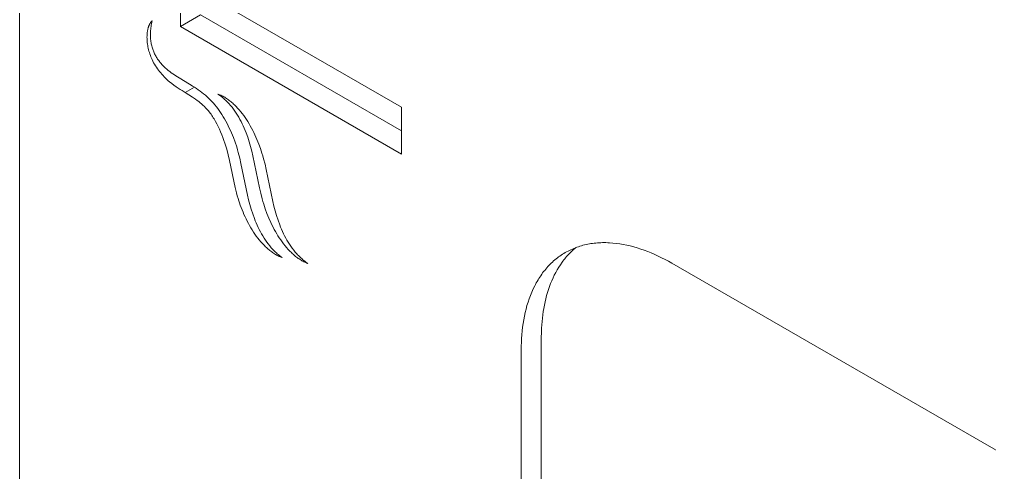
# Model space of a CAD drawing. Header units: inches. Extents: x -6.5 to 91.7, y -2.1 to 67.1.
# Drawn here: x 81.997 to 86.569, y 62.222 to 64.359 of the extents above; entities that cross this region are included whole.
import ezdxf

# ---------------------------------------------------------------- set-up
doc = ezdxf.new("R2010")
doc.units = ezdxf.units.IN
doc.layers.add('ZANO_R', color=7, linetype='Continuous', lineweight=0)

msp = doc.modelspace()

# ---------------------------------------------------------------- linework, layer by layer
at = {"layer": 'ZANO_R'}
for p, q in [((81.99701, 65.99474), (81.99728, 58.34989)), ((83.79789, 63.94481), (82.75598, 64.54636)), ((82.75598, 64.54636), (82.75598, 64.3256)), ((82.85057, 64.38021), (82.75598, 64.3256)), ((82.85057, 64.38021), (83.7979, 63.83326)), ((82.60765, 64.32973), (82.60674, 64.32743)), ((82.60861, 64.33197), (82.60765, 64.32973)), ((82.60962, 64.33416), (82.60861, 64.33197)), ((82.61067, 64.33628), (82.60962, 64.33416)), ((82.61177, 64.33835), (82.61067, 64.33628)), ((82.61292, 64.34036), (82.61177, 64.33835)), ((82.61411, 64.3423), (82.61292, 64.34036)), ((82.61535, 64.34419), (82.61411, 64.3423)), ((82.61663, 64.346), (82.61535, 64.34419)), ((82.61729, 64.34688), (82.61663, 64.346)), ((82.61796, 64.34775), (82.61729, 64.34688)), ((82.61729, 64.32557), (82.61829, 64.33216)), ((82.61864, 64.3486), (82.61796, 64.34775)), ((82.61829, 64.33216), (82.61944, 64.33886)), ((82.61934, 64.34943), (82.61864, 64.3486)), ((82.62004, 64.35025), (82.61934, 64.34943)), ((82.61944, 64.33886), (82.62075, 64.34566)), ((82.62076, 64.35104), (82.62004, 64.35025)), ((82.62075, 64.34566), (82.62223, 64.35258)), ((82.62149, 64.35182), (82.62076, 64.35104)), ((82.62223, 64.35258), (82.62149, 64.35182)), ((82.59863, 64.28724), (82.59834, 64.28122)), ((82.59911, 64.29313), (82.59863, 64.28724)), ((82.59941, 64.29602), (82.59911, 64.29313)), ((82.59977, 64.29888), (82.59941, 64.29602)), ((82.60017, 64.30169), (82.59977, 64.29888)), ((82.60062, 64.30447), (82.60017, 64.30169)), ((82.60111, 64.30721), (82.60062, 64.30447)), ((82.60165, 64.3099), (82.60111, 64.30721)), ((82.60224, 64.31255), (82.60165, 64.3099)), ((82.60287, 64.31515), (82.60224, 64.31255)), ((82.60355, 64.3177), (82.60287, 64.31515)), ((82.60428, 64.32021), (82.60355, 64.3177)), ((82.60506, 64.32267), (82.60428, 64.32021)), ((82.60588, 64.32507), (82.60506, 64.32267)), ((82.60674, 64.32743), (82.60588, 64.32507)), ((82.61451, 64.28826), (82.61461, 64.29422)), ((82.61455, 64.2824), (82.61451, 64.28826)), ((82.61473, 64.27663), (82.61455, 64.2824)), ((82.61461, 64.29422), (82.61485, 64.30028)), ((82.61485, 64.30028), (82.61523, 64.30645)), ((82.61523, 64.30645), (82.61577, 64.31272)), ((82.61577, 64.31272), (82.61645, 64.31909)), ((82.61645, 64.31909), (82.61729, 64.32557)), ((82.75598, 64.3256), (83.7979, 63.72404)), ((82.59834, 64.28122), (82.59824, 64.27508)), ((82.59824, 64.27508), (82.59833, 64.26882)), ((82.59833, 64.26882), (82.59861, 64.26247)), ((82.59861, 64.26247), (82.59907, 64.25604)), ((82.59907, 64.25604), (82.59972, 64.24952)), ((82.59972, 64.24952), (82.60056, 64.24295)), ((82.60056, 64.24295), (82.60158, 64.23632)), ((82.60158, 64.23632), (82.6028, 64.22965)), ((82.61505, 64.27097), (82.61473, 64.27663)), ((82.61549, 64.2654), (82.61505, 64.27097)), ((82.61607, 64.25993), (82.61549, 64.2654)), ((82.61678, 64.25455), (82.61607, 64.25993)), ((82.61761, 64.24926), (82.61678, 64.25455)), ((82.61856, 64.24406), (82.61761, 64.24926)), ((82.61963, 64.23896), (82.61856, 64.24406)), ((82.62082, 64.23394), (82.61963, 64.23896)), ((82.6028, 64.22965), (82.6042, 64.22295)), ((82.6042, 64.22295), (82.60579, 64.21623)), ((82.60579, 64.21623), (82.60757, 64.2095)), ((82.60757, 64.2095), (82.60954, 64.20277)), ((82.60954, 64.20277), (82.6117, 64.19606)), ((82.6117, 64.19606), (82.61405, 64.18938)), ((82.62212, 64.22901), (82.62082, 64.23394)), ((82.62354, 64.22417), (82.62212, 64.22901)), ((82.62506, 64.21942), (82.62354, 64.22417)), ((82.62669, 64.21475), (82.62506, 64.21942)), ((82.62843, 64.21016), (82.62669, 64.21475)), ((82.63026, 64.20565), (82.62843, 64.21016)), ((82.6322, 64.20122), (82.63026, 64.20565)), ((82.63423, 64.19688), (82.6322, 64.20122)), ((82.63636, 64.19261), (82.63423, 64.19688)), ((82.63857, 64.18842), (82.63636, 64.19261)), ((82.61405, 64.18938), (82.61659, 64.18273)), ((82.61659, 64.18273), (82.61932, 64.17613)), ((82.61932, 64.17613), (82.62223, 64.16959)), ((82.62223, 64.16959), (82.62582, 64.16216)), ((82.62582, 64.16216), (82.62965, 64.15483)), ((82.62965, 64.15483), (82.63372, 64.1476)), ((82.63372, 64.1476), (82.63802, 64.14048)), ((82.64088, 64.1843), (82.63857, 64.18842)), ((82.64327, 64.18026), (82.64088, 64.1843)), ((82.64574, 64.17629), (82.64327, 64.18026)), ((82.6483, 64.1724), (82.64574, 64.17629)), ((82.65093, 64.16857), (82.6483, 64.1724)), ((82.65364, 64.16482), (82.65093, 64.16857)), ((82.65643, 64.16113), (82.65364, 64.16482)), ((82.65928, 64.15751), (82.65643, 64.16113)), ((82.6622, 64.15395), (82.65928, 64.15751)), ((82.66519, 64.15046), (82.6622, 64.15395)), ((82.66824, 64.14704), (82.66519, 64.15046)), ((82.67135, 64.14368), (82.66824, 64.14704)), ((82.63802, 64.14048), (82.64254, 64.13347)), ((82.64254, 64.13347), (82.64728, 64.12656)), ((82.64728, 64.12656), (82.65223, 64.11978)), ((82.65223, 64.11978), (82.65738, 64.11312)), ((82.65738, 64.11312), (82.66273, 64.10658)), ((82.66273, 64.10658), (82.66827, 64.10017)), ((82.66827, 64.10017), (82.67399, 64.0939)), ((82.67452, 64.14037), (82.67135, 64.14368)), ((82.67774, 64.13713), (82.67452, 64.14037)), ((82.68434, 64.13082), (82.67774, 64.13713)), ((82.69113, 64.12473), (82.68434, 64.13082)), ((82.69809, 64.11886), (82.69113, 64.12473)), ((82.70519, 64.1132), (82.69809, 64.11886)), ((82.71243, 64.10773), (82.70519, 64.1132)), ((82.71977, 64.10245), (82.71243, 64.10773)), ((82.72719, 64.09734), (82.71977, 64.10245)), ((82.67399, 64.0939), (82.67989, 64.08776)), ((82.67989, 64.08776), (82.68595, 64.08176)), ((82.68595, 64.08176), (82.69218, 64.07591)), ((82.69218, 64.07591), (82.69856, 64.0702)), ((82.69856, 64.0702), (82.7051, 64.06465)), ((82.7051, 64.06465), (82.71518, 64.05659)), ((82.71518, 64.05659), (82.7254, 64.04893)), ((82.73468, 64.0924), (82.72719, 64.09734)), ((82.74978, 64.08297), (82.73468, 64.0924)), ((82.79808, 64.05449), (82.74978, 64.08297)), ((82.80583, 64.04955), (82.79808, 64.05449)), ((82.7254, 64.04893), (82.73556, 64.04175)), ((82.73556, 64.04175), (82.74546, 64.0351)), ((82.74546, 64.0351), (82.75491, 64.02903)), ((82.75491, 64.02903), (82.76373, 64.0236)), ((82.76373, 64.0236), (82.77867, 64.01491)), ((82.77867, 64.01491), (82.82141, 64.03959)), ((82.77867, 64.01491), (82.81208, 63.99312)), ((82.81345, 64.04442), (82.80583, 64.04955)), ((82.82247, 64.03893), (82.81345, 64.04442)), ((82.83133, 64.03323), (82.82247, 64.03893)), ((82.84004, 64.02732), (82.83133, 64.03323)), ((82.84859, 64.02121), (82.84004, 64.02732)), ((82.85697, 64.01488), (82.84859, 64.02121)), ((82.86519, 64.00833), (82.85697, 64.01488)), ((82.87325, 64.00156), (82.86519, 64.00833)), ((82.81208, 63.99312), (82.8274, 63.98244)), ((82.8274, 63.98244), (82.83474, 63.97706)), ((82.83474, 63.97706), (82.84188, 63.9716)), ((82.84188, 63.9716), (82.84882, 63.96604)), ((82.84882, 63.96604), (82.85557, 63.96035)), ((82.88115, 63.99456), (82.87325, 64.00156)), ((82.88888, 63.98734), (82.88115, 63.99456)), ((82.89645, 63.97988), (82.88888, 63.98734)), ((82.90385, 63.97218), (82.89645, 63.97988)), ((82.91108, 63.96425), (82.90385, 63.97218)), ((82.91814, 63.95607), (82.91108, 63.96425)), ((82.93253, 64.00736), (82.93731, 64.004)), ((82.93721, 64.00551), (82.93253, 64.00736)), ((82.94186, 64.00353), (82.93721, 64.00551)), ((82.93731, 64.004), (82.94201, 64.00056)), ((82.94646, 64.00142), (82.94186, 64.00353)), ((82.94201, 64.00056), (82.94662, 63.99704)), ((82.95102, 63.9992), (82.94646, 64.00142)), ((82.94662, 63.99704), (82.95114, 63.99345)), ((82.95554, 63.99685), (82.95102, 63.9992)), ((82.95114, 63.99345), (82.95558, 63.98977)), ((82.96001, 63.99438), (82.95554, 63.99685)), ((82.95558, 63.98977), (82.95993, 63.98602)), ((82.95993, 63.98602), (82.9642, 63.9822)), ((82.96444, 63.9918), (82.96001, 63.99438)), ((82.9642, 63.9822), (82.96839, 63.9783)), ((82.96882, 63.98911), (82.96444, 63.9918)), ((82.96839, 63.9783), (82.97249, 63.97434)), ((82.97316, 63.9863), (82.96882, 63.98911)), ((82.97249, 63.97434), (82.97652, 63.9703)), ((82.97746, 63.98339), (82.97316, 63.9863)), ((82.97652, 63.9703), (82.98046, 63.9662)), ((82.98171, 63.98037), (82.97746, 63.98339)), ((82.98046, 63.9662), (82.98433, 63.96203)), ((82.98591, 63.97725), (82.98171, 63.98037)), ((82.98433, 63.96203), (82.99184, 63.9535)), ((82.99008, 63.97402), (82.98591, 63.97725)), ((82.99419, 63.9707), (82.99008, 63.97402)), ((82.99827, 63.96727), (82.99419, 63.9707)), ((83.0023, 63.96376), (82.99827, 63.96727)), ((83.00628, 63.96015), (83.0023, 63.96376)), ((82.85557, 63.96035), (82.86213, 63.9545)), ((82.86213, 63.9545), (82.86852, 63.94847)), ((82.86852, 63.94847), (82.87474, 63.94221)), ((82.87474, 63.94221), (82.88079, 63.93571)), ((82.88079, 63.93571), (82.88669, 63.92893)), ((82.88669, 63.92893), (82.89244, 63.92185)), ((82.89244, 63.92185), (82.89623, 63.91688)), ((82.89623, 63.91688), (82.89997, 63.91176)), ((82.92503, 63.94763), (82.91814, 63.95607)), ((82.93176, 63.93895), (82.92503, 63.94763)), ((82.93831, 63.93001), (82.93176, 63.93895)), ((82.94497, 63.92039), (82.93831, 63.93001)), ((82.95144, 63.9105), (82.94497, 63.92039)), ((82.99184, 63.9535), (82.99904, 63.94472)), ((82.99904, 63.94472), (83.00595, 63.93572)), ((83.00595, 63.93572), (83.01258, 63.92649)), ((83.01022, 63.95645), (83.00628, 63.96015)), ((83.01795, 63.94878), (83.01022, 63.95645)), ((83.01258, 63.92649), (83.01893, 63.91706)), ((83.02551, 63.94079), (83.01795, 63.94878)), ((83.01893, 63.91706), (83.02501, 63.90743)), ((83.03288, 63.93247), (83.02551, 63.94079)), ((83.04007, 63.92386), (83.03288, 63.93247)), ((83.04707, 63.91498), (83.04007, 63.92386)), ((83.7979, 63.72404), (83.79789, 63.94481)), ((82.89997, 63.91176), (82.90364, 63.90651)), ((82.90364, 63.90651), (82.90724, 63.90112)), ((82.90724, 63.90112), (82.91078, 63.8956)), ((82.91078, 63.8956), (82.91425, 63.88996)), ((82.91425, 63.88996), (82.92099, 63.87834)), ((82.92099, 63.87834), (82.92748, 63.86631)), ((82.95772, 63.90038), (82.95144, 63.9105)), ((82.96381, 63.89004), (82.95772, 63.90038)), ((82.9697, 63.87951), (82.96381, 63.89004)), ((82.97539, 63.86881), (82.9697, 63.87951)), ((83.02501, 63.90743), (83.03083, 63.89762)), ((83.03083, 63.89762), (83.0364, 63.88765)), ((83.0364, 63.88765), (83.04172, 63.87752)), ((83.04172, 63.87752), (83.0468, 63.86724)), ((83.05388, 63.90583), (83.04707, 63.91498)), ((83.06051, 63.89644), (83.05388, 63.90583)), ((83.06695, 63.88682), (83.06051, 63.89644)), ((83.0732, 63.877), (83.06695, 63.88682)), ((83.07925, 63.867), (83.0732, 63.877)), ((82.92748, 63.86631), (82.93369, 63.85392)), ((82.93369, 63.85392), (82.93965, 63.84122)), ((82.93965, 63.84122), (82.94533, 63.82826)), ((82.94533, 63.82826), (82.95075, 63.81508)), ((82.98088, 63.85796), (82.97539, 63.86881)), ((82.98617, 63.84699), (82.98088, 63.85796)), ((82.99125, 63.83592), (82.98617, 63.84699)), ((82.99612, 63.82476), (82.99125, 63.83592)), ((83.00524, 63.80232), (82.99612, 63.82476)), ((83.0468, 63.86724), (83.05166, 63.85683)), ((83.05166, 63.85683), (83.0563, 63.84631)), ((83.0563, 63.84631), (83.06072, 63.83567)), ((83.06072, 63.83567), (83.06494, 63.82495)), ((83.06494, 63.82495), (83.07279, 63.80327)), ((83.08512, 63.85682), (83.07925, 63.867)), ((83.09079, 63.8465), (83.08512, 63.85682)), ((83.09627, 63.83604), (83.09079, 63.8465)), ((83.10155, 63.82547), (83.09627, 63.83604)), ((83.10663, 63.8148), (83.10155, 63.82547)), ((82.95075, 63.81508), (82.9559, 63.80175)), ((82.9559, 63.80175), (82.96079, 63.7883)), ((82.96079, 63.7883), (82.9654, 63.77479)), ((83.01351, 63.77984), (83.00524, 63.80232)), ((83.02092, 63.7575), (83.01351, 63.77984)), ((83.07279, 63.80327), (83.07993, 63.78138)), ((83.07993, 63.78138), (83.0864, 63.75936)), ((83.11621, 63.79326), (83.10663, 63.8148)), ((83.12499, 63.77155), (83.11621, 63.79326)), ((82.9654, 63.77479), (82.96975, 63.76127)), ((82.96975, 63.76127), (82.97382, 63.74779)), ((82.97382, 63.74779), (82.98115, 63.72115)), ((83.02491, 63.74432), (83.02092, 63.7575)), ((83.02863, 63.73125), (83.02491, 63.74432)), ((83.0864, 63.75936), (83.09228, 63.73733)), ((83.09228, 63.73733), (83.09763, 63.71538)), ((83.13296, 63.74983), (83.12499, 63.77155)), ((83.14011, 63.72825), (83.13296, 63.74983)), ((82.98115, 63.72115), (82.98763, 63.6943)), ((82.98763, 63.6943), (83.01375, 63.56633)), ((83.03532, 63.70535), (83.02863, 63.73125)), ((83.04121, 63.67971), (83.03532, 63.70535)), ((83.09763, 63.71538), (83.12833, 63.565)), ((83.1441, 63.71513), (83.14011, 63.72825)), ((83.14781, 63.70211), (83.1441, 63.71513)), ((83.15449, 63.67629), (83.14781, 63.70211)), ((83.07189, 63.52968), (83.04121, 63.67971)), ((83.16039, 63.65068), (83.15449, 63.67629)), ((83.19109, 63.5003), (83.16039, 63.65068)), ((83.01375, 63.56633), (83.01995, 63.54082)), ((83.12833, 63.565), (83.13424, 63.53939)), ((83.01995, 63.54082), (83.02344, 63.52794)), ((83.02344, 63.52794), (83.02724, 63.51496)), ((83.02724, 63.51496), (83.03058, 63.50427)), ((83.07725, 63.50786), (83.07189, 63.52968)), ((83.08313, 63.48595), (83.07725, 63.50786)), ((83.13424, 63.53939), (83.14092, 63.51357)), ((83.14092, 63.51357), (83.14462, 63.50054)), ((83.03058, 63.50427), (83.03416, 63.49353)), ((83.03416, 63.49353), (83.03796, 63.48273)), ((83.03796, 63.48273), (83.04199, 63.4719)), ((83.04199, 63.4719), (83.04624, 63.46106)), ((83.04624, 63.46106), (83.0507, 63.45024)), ((83.0896, 63.46405), (83.08313, 63.48595)), ((83.09672, 63.44224), (83.0896, 63.46405)), ((83.14462, 63.50054), (83.14861, 63.48743)), ((83.14861, 63.48743), (83.15576, 63.46584)), ((83.15576, 63.46584), (83.16374, 63.44412)), ((83.19644, 63.47835), (83.19109, 63.5003)), ((83.20232, 63.45631), (83.19644, 63.47835)), ((83.0507, 63.45024), (83.05539, 63.43944)), ((83.05539, 63.43944), (83.06028, 63.42869)), ((83.06028, 63.42869), (83.06539, 63.41801)), ((83.06539, 63.41801), (83.0707, 63.40742)), ((83.10454, 63.42063), (83.09672, 63.44224)), ((83.10874, 63.40992), (83.10454, 63.42063)), ((83.16374, 63.44412), (83.17251, 63.42242)), ((83.17251, 63.42242), (83.18209, 63.40087)), ((83.2088, 63.4343), (83.20232, 63.45631)), ((83.21593, 63.4124), (83.2088, 63.4343)), ((83.0707, 63.40742), (83.07622, 63.39693)), ((83.07622, 63.39693), (83.08195, 63.38657)), ((83.08195, 63.38657), (83.08787, 63.37636)), ((83.08787, 63.37636), (83.09399, 63.36631)), ((83.11313, 63.3993), (83.10874, 63.40992)), ((83.11773, 63.38877), (83.11313, 63.3993)), ((83.12255, 63.37835), (83.11773, 63.38877)), ((83.12759, 63.36805), (83.12255, 63.37835)), ((83.13285, 63.35788), (83.12759, 63.36805)), ((83.18209, 63.40087), (83.18718, 63.39021)), ((83.18718, 63.39021), (83.19246, 63.37964)), ((83.19246, 63.37964), (83.19793, 63.36918)), ((83.19793, 63.36918), (83.20361, 63.35886)), ((83.22378, 63.39073), (83.21593, 63.4124)), ((83.228, 63.38), (83.22378, 63.39073)), ((83.23243, 63.36937), (83.228, 63.38)), ((83.23706, 63.35885), (83.23243, 63.36937)), ((83.09399, 63.36631), (83.1003, 63.35645)), ((83.1003, 63.35645), (83.10681, 63.34679)), ((83.10681, 63.34679), (83.1135, 63.33735)), ((83.1135, 63.33735), (83.12038, 63.32816)), ((83.12038, 63.32816), (83.12745, 63.31923)), ((83.13836, 63.34785), (83.13285, 63.35788)), ((83.14411, 63.33798), (83.13836, 63.34785)), ((83.1501, 63.32827), (83.14411, 63.33798)), ((83.15636, 63.31874), (83.1501, 63.32827)), ((83.20361, 63.35886), (83.20947, 63.34868)), ((83.20947, 63.34868), (83.21553, 63.33867)), ((83.21553, 63.33867), (83.22177, 63.32885)), ((83.22177, 63.32885), (83.22821, 63.31924)), ((83.24192, 63.34844), (83.23706, 63.35885)), ((83.247, 63.33816), (83.24192, 63.34844)), ((83.25233, 63.32803), (83.247, 63.33816)), ((83.25789, 63.31805), (83.25233, 63.32803)), ((83.12745, 63.31923), (83.1347, 63.31058)), ((83.1347, 63.31058), (83.14212, 63.30223)), ((83.14212, 63.30223), (83.14972, 63.2942)), ((83.14972, 63.2942), (83.1575, 63.28652)), ((83.16289, 63.3094), (83.15636, 63.31874)), ((83.1575, 63.28652), (83.16145, 63.28281)), ((83.16145, 63.28281), (83.16544, 63.27919)), ((83.16968, 63.30027), (83.16289, 63.3094)), ((83.16544, 63.27919), (83.16948, 63.27567)), ((83.17676, 63.29134), (83.16968, 63.30027)), ((83.18413, 63.28264), (83.17676, 63.29134)), ((83.1918, 63.27418), (83.18413, 63.28264)), ((83.22821, 63.31924), (83.23484, 63.30985)), ((83.23484, 63.30985), (83.24165, 63.3007)), ((83.24165, 63.3007), (83.24865, 63.29181)), ((83.24865, 63.29181), (83.25584, 63.2832)), ((83.25584, 63.2832), (83.26321, 63.27489)), ((83.26371, 63.30825), (83.25789, 63.31805)), ((83.26979, 63.29862), (83.26371, 63.30825)), ((83.27614, 63.28919), (83.26979, 63.29862)), ((83.28277, 63.27996), (83.27614, 63.28919)), ((83.28968, 63.27095), (83.28277, 63.27996)), ((84.60286, 63.27639), (84.59601, 63.27331)), ((84.60979, 63.27933), (84.60286, 63.27639)), ((84.61376, 63.27863), (84.60871, 63.27423)), ((84.61679, 63.28211), (84.60979, 63.27933)), ((84.6189, 63.28292), (84.61376, 63.27863)), ((84.62387, 63.28475), (84.61679, 63.28211)), ((84.63101, 63.28723), (84.62387, 63.28475)), ((84.63822, 63.28957), (84.63101, 63.28723)), ((84.6455, 63.29175), (84.63822, 63.28957)), ((84.65284, 63.29378), (84.6455, 63.29175)), ((84.66025, 63.29566), (84.65284, 63.29378)), ((84.66771, 63.29739), (84.66025, 63.29566)), ((84.67523, 63.29897), (84.66771, 63.29739)), ((84.68281, 63.30039), (84.67523, 63.29897)), ((84.69044, 63.30167), (84.68281, 63.30039)), ((84.69812, 63.30279), (84.69044, 63.30167)), ((84.70585, 63.30376), (84.69812, 63.30279)), ((84.71363, 63.30459), (84.70585, 63.30376)), ((84.72145, 63.30526), (84.71363, 63.30459)), ((84.72932, 63.30579), (84.72145, 63.30526)), ((84.73722, 63.30617), (84.72932, 63.30579)), ((84.74517, 63.3064), (84.73722, 63.30617)), ((84.75315, 63.30648), (84.74517, 63.3064)), ((84.76117, 63.30642), (84.75315, 63.30648)), ((84.76921, 63.30621), (84.76117, 63.30642)), ((84.77729, 63.30586), (84.76921, 63.30621)), ((84.79353, 63.30473), (84.77729, 63.30586)), ((84.80986, 63.30304), (84.79353, 63.30473)), ((84.82627, 63.3008), (84.80986, 63.30304)), ((84.84274, 63.29801), (84.82627, 63.3008)), ((84.85925, 63.2947), (84.84274, 63.29801)), ((84.87579, 63.29087), (84.85925, 63.2947)), ((84.89234, 63.28653), (84.87579, 63.29087)), ((84.90888, 63.28171), (84.89234, 63.28653)), ((84.92541, 63.27641), (84.90888, 63.28171)), ((84.9419, 63.27064), (84.92541, 63.27641)), ((83.16948, 63.27567), (83.17356, 63.27224)), ((83.17356, 63.27224), (83.17768, 63.26892)), ((83.17768, 63.26892), (83.18184, 63.26569)), ((83.18184, 63.26569), (83.18604, 63.26257)), ((83.18604, 63.26257), (83.19028, 63.25956)), ((83.19028, 63.25956), (83.19456, 63.25666)), ((83.19976, 63.26597), (83.1918, 63.27418)), ((83.19456, 63.25666), (83.19888, 63.25386)), ((83.19888, 63.25386), (83.20324, 63.25119)), ((83.20386, 63.26196), (83.19976, 63.26597)), ((83.20324, 63.25119), (83.20763, 63.24863)), ((83.20804, 63.25802), (83.20386, 63.26196)), ((83.20763, 63.24863), (83.21207, 63.24618)), ((83.2123, 63.25414), (83.20804, 63.25802)), ((83.21207, 63.24618), (83.21655, 63.24386)), ((83.21664, 63.25034), (83.2123, 63.25414)), ((83.21655, 63.24386), (83.22106, 63.24167)), ((83.22106, 63.24661), (83.21664, 63.25034)), ((83.22557, 63.24294), (83.22106, 63.24661)), ((83.22106, 63.24167), (83.22561, 63.2396)), ((83.23015, 63.23936), (83.22557, 63.24294)), ((83.22561, 63.2396), (83.2302, 63.23766)), ((83.23482, 63.23585), (83.23015, 63.23936)), ((83.2302, 63.23766), (83.23482, 63.23585)), ((83.26321, 63.27489), (83.27077, 63.2669)), ((83.27077, 63.2669), (83.27851, 63.25923)), ((83.27851, 63.25923), (83.28245, 63.25553)), ((83.28245, 63.25553), (83.28643, 63.25192)), ((83.28643, 63.25192), (83.29046, 63.2484)), ((83.29688, 63.26218), (83.28968, 63.27095)), ((83.29046, 63.2484), (83.29453, 63.24498)), ((83.29453, 63.24498), (83.29865, 63.24166)), ((83.30439, 63.25365), (83.29688, 63.26218)), ((83.29865, 63.24166), (83.30281, 63.23843)), ((83.30281, 63.23843), (83.30702, 63.23531)), ((83.30826, 63.24948), (83.30439, 63.25365)), ((83.30702, 63.23531), (83.31127, 63.23229)), ((83.31221, 63.24538), (83.30826, 63.24948)), ((83.31127, 63.23229), (83.31556, 63.22937)), ((83.31623, 63.24134), (83.31221, 63.24538)), ((83.32034, 63.23738), (83.31623, 63.24134)), ((83.32452, 63.23348), (83.32034, 63.23738)), ((83.32879, 63.22966), (83.32452, 63.23348)), ((84.532, 63.23441), (84.52608, 63.22974)), ((84.538, 63.23895), (84.532, 63.23441)), ((84.5441, 63.24334), (84.538, 63.23895)), ((84.55029, 63.24759), (84.5441, 63.24334)), ((84.55657, 63.2517), (84.55029, 63.24759)), ((84.56293, 63.25567), (84.55657, 63.2517)), ((84.56938, 63.25949), (84.56293, 63.25567)), ((84.57103, 63.23537), (84.56668, 63.23007)), ((84.57592, 63.26316), (84.56938, 63.25949)), ((84.57546, 63.24058), (84.57103, 63.23537)), ((84.57997, 63.24569), (84.57546, 63.24058)), ((84.58253, 63.26669), (84.57592, 63.26316)), ((84.58456, 63.2507), (84.57997, 63.24569)), ((84.58923, 63.27007), (84.58253, 63.26669)), ((84.58924, 63.25561), (84.58456, 63.2507)), ((84.59601, 63.27331), (84.58923, 63.27007)), ((84.59399, 63.26042), (84.58924, 63.25561)), ((84.59882, 63.26512), (84.59399, 63.26042)), ((84.60372, 63.26973), (84.59882, 63.26512)), ((84.60871, 63.27423), (84.60372, 63.26973)), ((84.95834, 63.26443), (84.9419, 63.27064)), ((84.97472, 63.25779), (84.95834, 63.26443)), ((84.99102, 63.25074), (84.97472, 63.25779)), ((85.00723, 63.24328), (84.99102, 63.25074)), ((85.02335, 63.23544), (85.00723, 63.24328)), ((85.03935, 63.22724), (85.02335, 63.23544)), ((83.31556, 63.22937), (83.3199, 63.22657)), ((83.3199, 63.22657), (83.32429, 63.22388)), ((83.32429, 63.22388), (83.32871, 63.22129)), ((83.32871, 63.22129), (83.33319, 63.21883)), ((83.33315, 63.22591), (83.32879, 63.22966)), ((83.33758, 63.22223), (83.33315, 63.22591)), ((83.33319, 63.21883), (83.3377, 63.21648)), ((83.34211, 63.21863), (83.33758, 63.22223)), ((83.3377, 63.21648), (83.34226, 63.21426)), ((83.34672, 63.21511), (83.34211, 63.21863)), ((83.34226, 63.21426), (83.34686, 63.21215)), ((83.35141, 63.21168), (83.34672, 63.21511)), ((83.34686, 63.21215), (83.35151, 63.21017)), ((83.3562, 63.20832), (83.35141, 63.21168)), ((83.35151, 63.21017), (83.3562, 63.20832)), ((84.48227, 63.18756), (84.47725, 63.18171)), ((84.4874, 63.19329), (84.48227, 63.18756)), ((84.49263, 63.19889), (84.4874, 63.19329)), ((84.49796, 63.20436), (84.49263, 63.19889)), ((84.50339, 63.2097), (84.49796, 63.20436)), ((84.50891, 63.21491), (84.50339, 63.2097)), ((84.51454, 63.21999), (84.50891, 63.21491)), ((84.52026, 63.22493), (84.51454, 63.21999)), ((84.52608, 63.22974), (84.52026, 63.22493)), ((84.53858, 63.19042), (84.53131, 63.17831)), ((84.54619, 63.20219), (84.53858, 63.19042)), ((84.55414, 63.21361), (84.54619, 63.20219)), ((84.55824, 63.21919), (84.55414, 63.21361)), ((84.56242, 63.22468), (84.55824, 63.21919)), ((84.56668, 63.23007), (84.56242, 63.22468)), ((85.05523, 63.21868), (85.03935, 63.22724)), ((85.07097, 63.20979), (85.05523, 63.21868)), ((88.52323, 61.21663), (85.07097, 63.20979)), ((84.44932, 63.14413), (84.44504, 63.13747)), ((84.45371, 63.15068), (84.44932, 63.14413)), ((84.45821, 63.15712), (84.45371, 63.15068)), ((84.46281, 63.16344), (84.45821, 63.15712)), ((84.46752, 63.16965), (84.46281, 63.16344)), ((84.47233, 63.17574), (84.46752, 63.16965)), ((84.47725, 63.18171), (84.47233, 63.17574)), ((84.51156, 63.14012), (84.50567, 63.1268)), ((84.5178, 63.15315), (84.51156, 63.14012)), ((84.52438, 63.16588), (84.5178, 63.15315)), ((84.53131, 63.17831), (84.52438, 63.16588)), ((84.42527, 63.10262), (84.41813, 63.08799)), ((84.42901, 63.10979), (84.42527, 63.10262)), ((84.43285, 63.11686), (84.42901, 63.10979)), ((84.43681, 63.12384), (84.43285, 63.11686)), ((84.44087, 63.13071), (84.43681, 63.12384)), ((84.44504, 63.13747), (84.44087, 63.13071)), ((84.49491, 63.09939), (84.49005, 63.08531)), ((84.50012, 63.11322), (84.49491, 63.09939)), ((84.50567, 63.1268), (84.50012, 63.11322)), ((84.40517, 63.05767), (84.39935, 63.04202)), ((84.41143, 63.07301), (84.40517, 63.05767)), ((84.41813, 63.08799), (84.41143, 63.07301)), ((84.48135, 63.0565), (84.47751, 63.04179)), ((84.48553, 63.07101), (84.48135, 63.0565)), ((84.49005, 63.08531), (84.48553, 63.07101)), ((84.38901, 63.00983), (84.38449, 62.99333)), ((84.39396, 63.02607), (84.38901, 63.00983)), ((84.39935, 63.04202), (84.39396, 63.02607)), ((84.47082, 63.01183), (84.46797, 62.99661)), ((84.474, 63.02689), (84.47082, 63.01183)), ((84.47751, 63.04179), (84.474, 63.02689)), ((84.37673, 62.95963), (84.37347, 62.94246)), ((84.3804, 62.97659), (84.37673, 62.95963)), ((84.38449, 62.99333), (84.3804, 62.97659)), ((84.46323, 62.96576), (84.46134, 62.95016)), ((84.46544, 62.98125), (84.46323, 62.96576)), ((84.46797, 62.99661), (84.46544, 62.98125)), ((84.37063, 62.92512), (84.36819, 62.90762)), ((84.37347, 62.94246), (84.37063, 62.92512)), ((84.45846, 62.91867), (84.45747, 62.9028)), ((84.45975, 62.93446), (84.45846, 62.91867)), ((84.46134, 62.95016), (84.45975, 62.93446)), ((84.3645, 62.8722), (84.36323, 62.85433)), ((84.36615, 62.88997), (84.3645, 62.8722)), ((84.36819, 62.90762), (84.36615, 62.88997)), ((84.45677, 62.88687), (84.45622, 62.85487)), ((84.45747, 62.9028), (84.45677, 62.88687)), ((84.36234, 62.83637), (84.36181, 62.81834)), ((84.36323, 62.85433), (84.36234, 62.83637)), ((84.45622, 62.85487), (84.45636, 58.86863)), ((84.36181, 62.81834), (84.36163, 62.80026)), ((84.36163, 62.80026), (84.36177, 58.81401))]:
    msp.add_line(p, q, dxfattribs=at)

doc.saveas('drawing.dxf')
